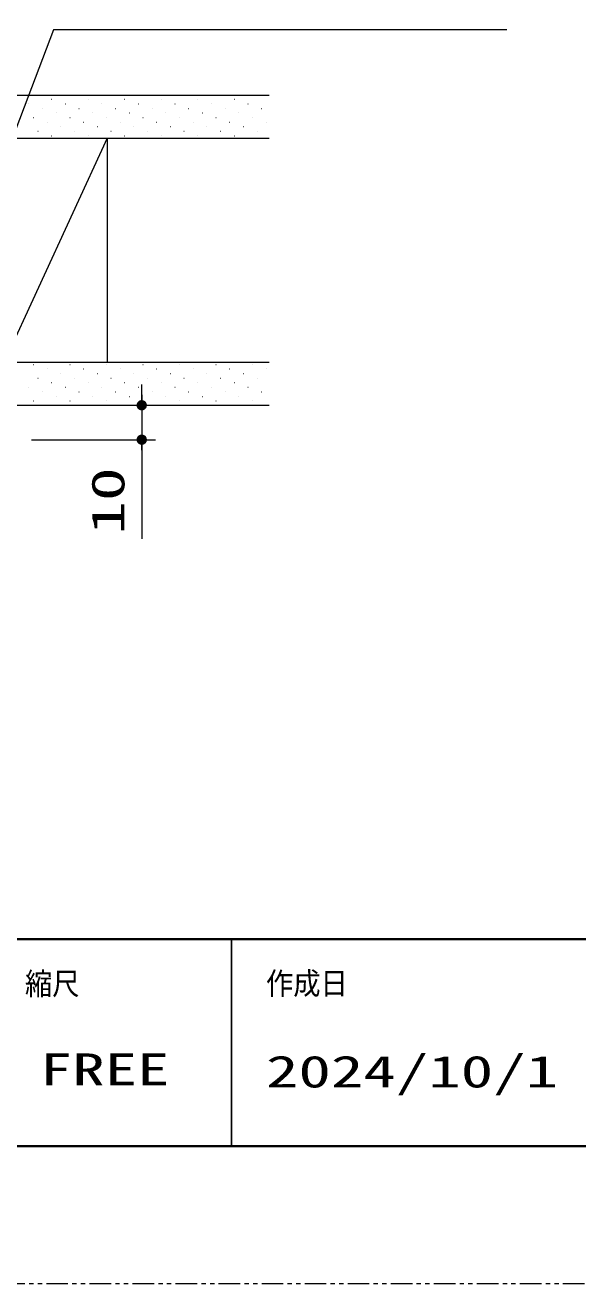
# Model space of a CAD drawing. Units: millimetres, scale not verified. Extents: x -1306 to 1306, y -607 to 607.
# Drawn here: x -12.9 to 147.6, y -594 to -228.7 of the extents above; entities that cross this region are included whole.
import ezdxf
from ezdxf.enums import TextEntityAlignment as Align

# ---------------------------------------------------------------- set-up
doc = ezdxf.new("R2010")
doc.units = ezdxf.units.MM
doc.header["$LTSCALE"] = 5
doc.header["$PDMODE"] = 32
doc.header["$PDSIZE"] = 2.5
doc.linetypes.add('USER1', pattern=[2.5, 1.25, -0.25, 0.25, -0.25, 0.25, -0.25])
for name, color, linetype, lineweight in [('0-1_線(黄)', 2, 'Continuous', 15), ('0-3_陰線', 4, 'USER1', 9), ('1-1_寸法線', 3, 'Continuous', 13), ('1-2_ハッチング', 6, 'Continuous', 9), ('1-4_DEFPOINTS', 7, 'Continuous', 5), ('1-5_0', 3, 'Continuous', 25), ('1-7_図面枠', 7, 'Continuous', 35)]:
    doc.layers.add(name, color=color, linetype=linetype, lineweight=lineweight)
doc.styles.add('ＭＳ ゴシック', font='')
doc.styles.get('ＭＳ ゴシック').set_extended_font_data('MS Gothic')

# ---------------------------------------------------------------- blocks, each defined once
blk = doc.blocks.new('_DOT')
at = {"layer": '1-5_0'}
blk.add_line((-2.5, 0), (-5, 0), dxfattribs=at)
for points in [[(0, 0), (-2.5, 0), (-2.48, 0.313)], [(0, 0), (-2.48, -0.313), (-2.5, 0)], [(0, 0), (-2.48, 0.313), (-2.421, 0.622)], [(0, 0), (-2.421, -0.622), (-2.48, -0.313)], [(0, 0), (-2.421, 0.622), (-2.324, 0.92)], [(0, 0), (-2.324, -0.92), (-2.421, -0.622)], [(0, 0), (-2.324, 0.92), (-2.191, 1.204)], [(0, 0), (-2.191, -1.204), (-2.324, -0.92)], [(0, 0), (-2.191, 1.204), (-2.023, 1.469)], [(0, 0), (-2.023, -1.469), (-2.191, -1.204)], [(0, 0), (-2.023, 1.469), (-1.822, 1.711)], [(0, 0), (-1.822, -1.711), (-2.023, -1.469)], [(0, 0), (-1.822, 1.711), (-1.594, 1.926)], [(0, 0), (-1.594, -1.926), (-1.822, -1.711)], [(0, 0), (-1.594, 1.926), (-1.34, 2.111)], [(0, 0), (-1.34, -2.111), (-1.594, -1.926)], [(0, 0), (-1.34, 2.111), (-1.064, 2.262)], [(0, 0), (-1.064, -2.262), (-1.34, -2.111)], [(0, 0), (-1.064, 2.262), (-0.773, 2.378)], [(0, 0), (-0.773, -2.378), (-1.064, -2.262)], [(0, 0), (-0.773, 2.378), (-0.468, 2.456)], [(0, 0), (-0.468, -2.456), (-0.773, -2.378)], [(0, 0), (-0.468, 2.456), (-0.157, 2.495)], [(0, 0), (-0.157, -2.495), (-0.468, -2.456)], [(0, 0), (-0.157, 2.495), (0.157, 2.495)], [(0, 0), (0.157, -2.495), (-0.157, -2.495)], [(0, 0), (0.157, 2.495), (0.468, 2.456)], [(0, 0), (0.468, 2.456), (0.773, 2.378)], [(0, 0), (0.773, 2.378), (1.064, 2.262)], [(0, 0), (1.064, 2.262), (1.34, 2.111)], [(0, 0), (1.34, 2.111), (1.594, 1.926)], [(0, 0), (1.594, 1.926), (1.822, 1.711)], [(0, 0), (1.822, 1.711), (2.023, 1.469)], [(0, 0), (2.023, 1.469), (2.191, 1.204)], [(0, 0), (2.191, 1.204), (2.324, 0.92)], [(0, 0), (2.324, 0.92), (2.421, 0.622)], [(0, 0), (2.421, 0.622), (2.48, 0.313)], [(0, 0), (2.48, 0.313), (2.5, 0)], [(0, 0), (0.468, -2.456), (0.157, -2.495)], [(0, 0), (0.773, -2.378), (0.468, -2.456)], [(0, 0), (1.064, -2.262), (0.773, -2.378)], [(0, 0), (1.34, -2.111), (1.064, -2.262)], [(0, 0), (1.594, -1.926), (1.34, -2.111)], [(0, 0), (1.822, -1.711), (1.594, -1.926)], [(0, 0), (2.023, -1.469), (1.822, -1.711)], [(0, 0), (2.191, -1.204), (2.023, -1.469)], [(0, 0), (2.324, -0.92), (2.191, -1.204)], [(0, 0), (2.421, -0.622), (2.324, -0.92)], [(0, 0), (2.48, -0.313), (2.421, -0.622)], [(0, 0), (2.5, 0), (2.48, -0.313)]]:
    blk.add_solid(points, dxfattribs=at)

msp = doc.modelspace()

# ---------------------------------------------------------------- linework, layer by layer
at = {"layer": '0-1_線(黄)'}
for p, q in [((-174.018, -248.975), (57.957, -248.975)), ((-174.018, -261.475), (57.957, -261.475)), ((10.954, -261.475), (-19.046, -326.475)), ((10.954, -261.475), (10.954, -326.475)), ((-19.046, -326.475), (57.957, -326.475)), ((-19.046, -338.975), (57.957, -338.975))]:
    msp.add_line(p, q, dxfattribs=at)
at = {"layer": '0-3_陰線'}
msp.add_line((387.036, -594), (-1292.964, -594), dxfattribs=at)
at = {"layer": '1-1_寸法線'}
for p, q in [((20.954, -335.975), (20.954, -332.975)), ((-11.046, -338.975), (24.954, -338.975)), ((20.954, -338.975), (20.954, -348.975)), ((-11.046, -348.975), (24.954, -348.975)), ((20.954, -351.975), (20.954, -377.737))]:
    msp.add_line(p, q, dxfattribs=at)
msp.add_lwpolyline([(127.012, -230.044), (-4.717, -230.044), (-23.161, -278.489)], dxfattribs=at)
at = {"layer": '1-2_ハッチング'}
for p, q in [((-11.859, -251.47), (-11.809, -251.47)), ((-5.23, -250.144), (-5.18, -250.144)), ((-1.252, -251.47), (-1.202, -251.47)), ((5.377, -250.144), (5.427, -250.144)), ((9.354, -251.47), (9.404, -251.47)), ((15.983, -250.144), (16.033, -250.144)), ((19.961, -251.47), (20.011, -251.47)), ((26.59, -250.144), (26.64, -250.144)), ((30.568, -251.47), (30.618, -251.47)), ((37.197, -250.144), (37.247, -250.144)), ((41.174, -251.47), (41.224, -251.47)), ((47.803, -250.144), (47.853, -250.144)), ((51.781, -251.47), (51.831, -251.47)), ((-10.533, -255.447), (-10.483, -255.447)), ((-7.881, -252.795), (-7.831, -252.795)), ((-3.904, -254.121), (-3.854, -254.121)), ((0.074, -255.447), (0.124, -255.447)), ((2.725, -252.795), (2.775, -252.795)), ((6.703, -254.121), (6.753, -254.121)), ((10.68, -255.447), (10.73, -255.447)), ((13.332, -252.795), (13.382, -252.795)), ((17.309, -254.121), (17.359, -254.121)), ((21.287, -255.447), (21.337, -255.447)), ((23.938, -252.795), (23.988, -252.795)), ((27.916, -254.121), (27.966, -254.121)), ((31.893, -255.447), (31.943, -255.447)), ((34.545, -252.795), (34.595, -252.795)), ((38.522, -254.121), (38.572, -254.121)), ((42.5, -255.447), (42.55, -255.447)), ((45.152, -252.795), (45.202, -252.795)), ((49.129, -254.121), (49.179, -254.121)), ((53.107, -255.447), (53.157, -255.447)), ((55.758, -252.795), (55.808, -252.795)), ((-6.556, -256.773), (-6.506, -256.773)), ((-2.578, -258.099), (-2.528, -258.099)), ((4.051, -256.773), (4.101, -256.773)), ((8.029, -258.099), (8.079, -258.099)), ((14.658, -256.773), (14.708, -256.773)), ((18.635, -258.099), (18.685, -258.099)), ((25.264, -256.773), (25.314, -256.773)), ((29.242, -258.099), (29.292, -258.099)), ((35.871, -256.773), (35.921, -256.773)), ((39.848, -258.099), (39.898, -258.099)), ((46.477, -256.773), (46.527, -256.773)), ((50.455, -258.099), (50.505, -258.099)), ((57.084, -256.773), (57.134, -256.773)), ((-9.207, -259.425), (-9.157, -259.425)), ((-5.23, -260.75), (-5.18, -260.75)), ((1.399, -259.425), (1.449, -259.425)), ((5.377, -260.75), (5.427, -260.75)), ((12.006, -259.425), (12.056, -259.425)), ((15.983, -260.75), (16.033, -260.75)), ((22.613, -259.425), (22.663, -259.425)), ((26.59, -260.75), (26.64, -260.75)), ((33.219, -259.425), (33.269, -259.425)), ((37.197, -260.75), (37.247, -260.75)), ((43.826, -259.425), (43.876, -259.425)), ((47.803, -260.75), (47.853, -260.75)), ((54.432, -259.425), (54.482, -259.425)), ((-10.533, -327.12), (-10.483, -327.12)), ((-6.556, -328.446), (-6.506, -328.446)), ((0.074, -327.12), (0.124, -327.12)), ((4.051, -328.446), (4.101, -328.446)), ((10.68, -327.12), (10.73, -327.12)), ((14.658, -328.446), (14.708, -328.446)), ((21.287, -327.12), (21.337, -327.12)), ((25.264, -328.446), (25.314, -328.446)), ((31.893, -327.12), (31.943, -327.12)), ((35.871, -328.446), (35.921, -328.446)), ((42.5, -327.12), (42.55, -327.12)), ((46.477, -328.446), (46.527, -328.446)), ((53.107, -327.12), (53.157, -327.12)), ((57.084, -328.446), (57.134, -328.446)), ((-9.207, -331.097), (-9.157, -331.097)), ((-5.23, -332.423), (-5.18, -332.423)), ((-2.578, -329.771), (-2.528, -329.771)), ((1.399, -331.097), (1.449, -331.097)), ((5.377, -332.423), (5.427, -332.423)), ((8.029, -329.771), (8.079, -329.771)), ((12.006, -331.097), (12.056, -331.097)), ((15.983, -332.423), (16.033, -332.423)), ((18.635, -329.771), (18.685, -329.771)), ((22.613, -331.097), (22.663, -331.097)), ((26.59, -332.423), (26.64, -332.423)), ((29.242, -329.771), (29.292, -329.771)), ((33.219, -331.097), (33.269, -331.097)), ((37.197, -332.423), (37.247, -332.423)), ((39.848, -329.771), (39.898, -329.771)), ((43.826, -331.097), (43.876, -331.097)), ((47.803, -332.423), (47.853, -332.423)), ((50.455, -329.771), (50.505, -329.771)), ((54.432, -331.097), (54.482, -331.097)), ((-11.859, -333.749), (-11.809, -333.749)), ((-7.881, -335.075), (-7.831, -335.075)), ((-1.252, -333.749), (-1.202, -333.749)), ((2.725, -335.075), (2.775, -335.075)), ((9.354, -333.749), (9.404, -333.749)), ((13.332, -335.075), (13.382, -335.075)), ((19.961, -333.749), (20.011, -333.749)), ((23.938, -335.075), (23.988, -335.075)), ((30.568, -333.749), (30.618, -333.749)), ((34.545, -335.075), (34.595, -335.075)), ((41.174, -333.749), (41.224, -333.749)), ((45.152, -335.075), (45.202, -335.075)), ((51.781, -333.749), (51.831, -333.749)), ((55.758, -335.075), (55.808, -335.075)), ((-10.533, -337.726), (-10.483, -337.726)), ((-3.904, -336.4), (-3.854, -336.4)), ((0.074, -337.726), (0.124, -337.726)), ((6.703, -336.4), (6.753, -336.4)), ((10.68, -337.726), (10.73, -337.726)), ((17.309, -336.4), (17.359, -336.4)), ((21.287, -337.726), (21.337, -337.726)), ((27.916, -336.4), (27.966, -336.4)), ((31.893, -337.726), (31.943, -337.726)), ((38.522, -336.4), (38.572, -336.4)), ((42.5, -337.726), (42.55, -337.726)), ((49.129, -336.4), (49.179, -336.4)), ((53.107, -337.726), (53.157, -337.726))]:
    msp.add_line(p, q, dxfattribs=at)
at = {"layer": '1-4_DEFPOINTS'}
msp.add_point((20.954, -348.975), dxfattribs=at)
at = {"layer": '1-5_0', "color": 7}
msp.add_line((47.036, -494), (47.036, -554), dxfattribs=at)
at = {"layer": '1-7_図面枠'}
msp.add_line((-1252.964, -494), (347.036, -494), dxfattribs=at)
msp.add_lwpolyline([(-1252.964, -554), (347.036, -554), (347.036, 554), (-1252.964, 554)], close=True, dxfattribs=at)

# ---------------------------------------------------------------- block references
at = {"layer": '1-1_寸法線', "xscale": 0.6, "yscale": 0.6}
for p, rotation in [((20.954, -338.975), 270), ((20.954, -348.975), 90)]:
    msp.add_blockref('_DOT', p, dxfattribs=dict(at, rotation=rotation))

# ---------------------------------------------------------------- texts
at = {"layer": '1-1_寸法線', "style": 'ＭＳ ゴシック', "width": 1.5}
msp.add_text('10', height=9.604, rotation=90, dxfattribs=at).set_placement((18.805, -376.594), align=Align.BOTTOM_LEFT)
at = {"layer": '1-7_図面枠', "style": 'ＭＳ ゴシック'}
for s, height, width, p in [('縮尺', 6.452, 0.9, (-12.964, -512.038)), ('作成日', 6.452, 0.9, (57.036, -511.963)), ('FREE', 9.238, 1.5, (-8.665, -539.129)), ('2024/10/1', 9.238, 1.5, (57.036, -539.776))]:
    msp.add_text(s, height=height, dxfattribs=dict(at, width=width)).set_placement(p, align=Align.BOTTOM_LEFT)

doc.saveas('drawing.dxf')
